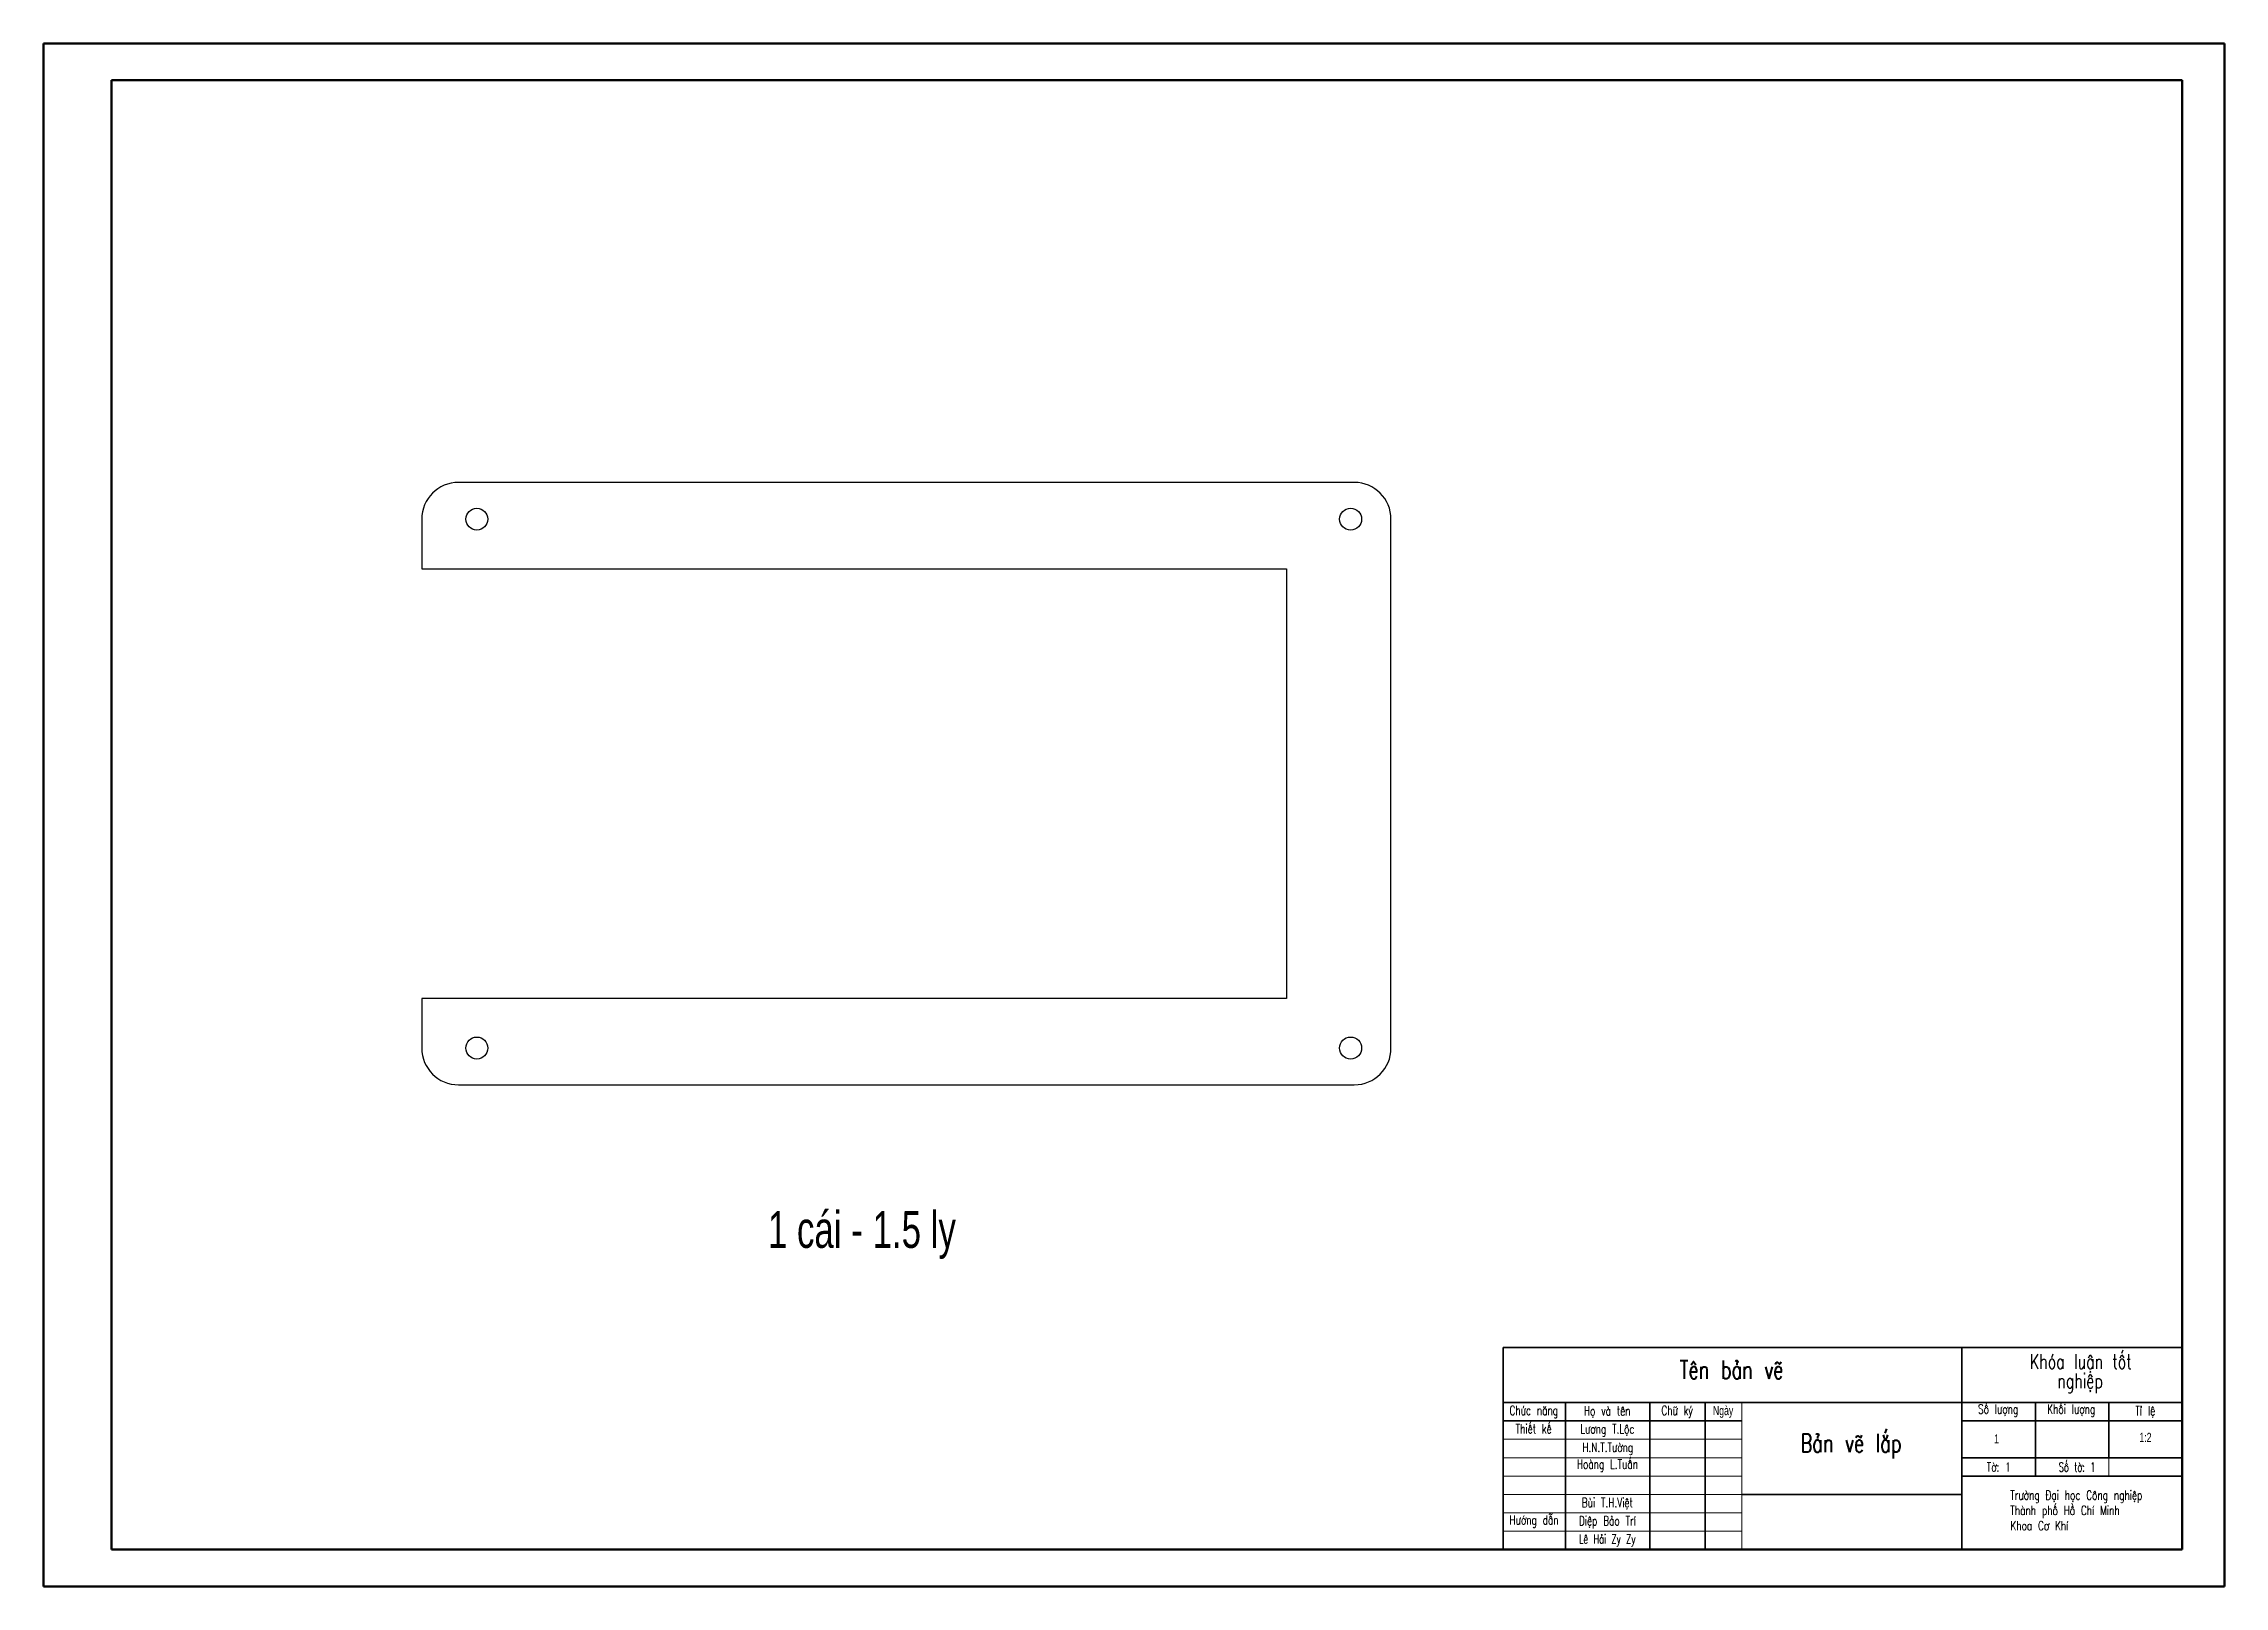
# Model space of a CAD drawing. Header units: millimetres. Extents: x 0 to 594, y 0 to 420.
import ezdxf

# ---------------------------------------------------------------- set-up
doc = ezdxf.new("R2010")
doc.units = ezdxf.units.MM
doc.styles.add('SLDTEXTSTYLE0', font='TXT', dxfattribs={"width": 0.710611, "bigfont": 'bigfont'})
doc.styles.add('SLDTEXTSTYLE1', font='TXT', dxfattribs={"width": 0.657958, "bigfont": 'bigfont'})
doc.styles.add('SLDTEXTSTYLE2', font='TXT', dxfattribs={"width": 0.710611})

msp = doc.modelspace()

# ---------------------------------------------------------------- linework, layer by layer
at = {"color": 7, "linetype": 'Continuous', "lineweight": 50}
for p, q in [((0, 420), (594, 420)), ((0, 420), (0, 0)), ((594, 420), (594, 0)), ((18.53, 410.03), (582.53, 410.03)), ((18.53, 410.03), (18.53, 10.03)), ((582.53, 410.03), (582.53, 10.03)), ((18.53, 10.03), (582.53, 10.03)), ((0, 0), (594, 0))]:
    msp.add_line(p, q, dxfattribs=at)
at = {"color": 7, "linetype": 'Continuous', "lineweight": 25}
for p, q in [((357, 300.54), (113, 300.54)), ((103, 290.54), (103, 277.04)), ((367, 146.54), (367, 290.54)), ((103, 277.04), (338.5, 277.04)), ((338.5, 277.04), (338.5, 160.04)), ((103, 160.04), (103, 146.54)), ((338.5, 160.04), (103, 160.04)), ((113, 136.54), (357, 136.54))]:
    msp.add_line(p, q, dxfattribs=at)
at = {"color": 7, "linetype": 'Continuous', "lineweight": 35}
for p, q in [((397.53, 65.03), (582.53, 65.03)), ((397.53, 10.03), (397.53, 65.03)), ((522.53, 65.03), (522.53, 10.03)), ((397.53, 50.03), (582.53, 50.03)), ((414.53, 10.03), (414.53, 50.03)), ((437.53, 10.03), (437.53, 50.03)), ((452.53, 10.03), (452.53, 50.03)), ((542.53, 50.03), (542.53, 30.03)), ((562.53, 50.03), (562.53, 35.03)), ((397.53, 45.03), (462.53, 45.03)), ((522.53, 45.03), (582.53, 45.03)), ((522.53, 35.03), (582.53, 35.03)), ((522.53, 30.03), (582.53, 30.03)), ((462.53, 25.03), (522.53, 25.03))]:
    msp.add_line(p, q, dxfattribs=at)
at = {"color": 7, "linetype": 'Continuous', "lineweight": 18}
for p, q in [((582.53, 65.03), (582.53, 50.03)), ((397.53, 50.03), (582.53, 50.03)), ((462.53, 10.03), (462.53, 50.03)), ((582.53, 50.03), (582.53, 45.03)), ((522.53, 45.03), (582.53, 45.03)), ((582.53, 45.03), (582.53, 40.03)), ((397.53, 40.03), (462.53, 40.03)), ((582.53, 40.03), (582.53, 35.03)), ((397.53, 35.03), (462.53, 35.03)), ((397.53, 30.03), (462.53, 30.03)), ((562.53, 35.03), (562.53, 30.03)), ((582.53, 35.03), (582.53, 30.03)), ((582.53, 30.03), (582.53, 25.03)), ((397.53, 25.03), (462.53, 25.03)), ((582.53, 25.03), (582.53, 20.03)), ((397.53, 20.03), (462.53, 20.03)), ((582.53, 20.03), (582.53, 15.03)), ((397.53, 15.03), (462.53, 15.03)), ((582.53, 15.03), (582.53, 10.03)), ((397.53, 10.03), (414.53, 10.03)), ((414.53, 10.03), (437.53, 10.03)), ((437.53, 10.03), (452.53, 10.03)), ((452.53, 10.03), (462.53, 10.03)), ((462.53, 10.03), (522.53, 10.03)), ((522.53, 10.03), (542.53, 10.03)), ((542.53, 10.03), (562.53, 10.03)), ((562.53, 10.03), (582.53, 10.03))]:
    msp.add_line(p, q, dxfattribs=at)
at = {"color": 7, "linetype": 'Continuous', "lineweight": 25}
for centre in [(118, 290.54), (356, 290.54), (118, 146.54), (356, 146.54)]:
    msp.add_circle(centre, 3, dxfattribs=at)
for centre, start, end in [((113, 290.54), 90, 180), ((357, 290.54), 0, 90), ((113, 146.54), 180, 270), ((357, 146.54), 270, 0)]:
    msp.add_arc(centre, 10, start, end, dxfattribs=at)

# ---------------------------------------------------------------- texts
at = {"insert": (197.27, 102.15), "char_height": 10, "attachment_point": 1, "style": 'SLDTEXTSTYLE2'}
msp.add_mtext_dynamic_manual_height_columns('1 cái - 1.5 ly', width=124.411, gutter_width=17.5, heights=[0], dxfattribs=at)
at = {"color": 7, "linetype": 'Continuous', "lineweight": 0}
for s, insert, char_height, attachment_point, style in [('Tên bản vẽ', (459.73, 61.47), 5, 2, 'SLDTEXTSTYLE0'), ('Khóa luận tốt', (554.86, 63.19), 4, 2, 'SLDTEXTSTYLE0'), ('nghiệp', (554.68, 57.94), 4, 2, 'SLDTEXTSTYLE0'), ('Chức năng', (405.9, 49.15), 2.5, 2, 'SLDTEXTSTYLE0'), ('Họ và tên', (425.9, 49.03), 2.5, 2, 'SLDTEXTSTYLE0'), ('Chữ ký', (444.94, 49.15), 2.5, 2, 'SLDTEXTSTYLE0'), ('Ngày', (457.46, 49.12), 2.5, 2, 'SLDTEXTSTYLE2'), ('Số lượng', (532.39, 49.51), 2.5, 2, 'SLDTEXTSTYLE0'), ('Khối lượng', (552.29, 49.51), 2.5, 2, 'SLDTEXTSTYLE0'), ('Tỉ lệ', (572.46, 49.06), 2.5, 2, 'SLDTEXTSTYLE0'), ('Thiết kế', (405.86, 44.14), 2.5, 2, 'SLDTEXTSTYLE0'), ('Lương T.Lộc', (425.94, 44.12), 2.5, 2, 'SLDTEXTSTYLE0'), ('Bản vẽ lắp', (492.29, 41.49), 5, 2, 'SLDTEXTSTYLE0'), ('1:2', (572.5, 41.8), 2.5, 2, 'SLDTEXTSTYLE2'), ('H.N.T.Tường', (426.04, 39.12), 2.5, 2, 'SLDTEXTSTYLE0'), ('1', (532.61, 41.41), 2.5, 3, 'SLDTEXTSTYLE2'), ('Hoàng L.Tuấn', (425.97, 34.51), 2.5, 2, 'SLDTEXTSTYLE0'), ('Tờ: 1', (532.54, 33.75), 2.5, 2, 'SLDTEXTSTYLE0'), ('Số tờ: 1', (553.88, 33.72), 2.5, 2, 'SLDTEXTSTYLE1'), ('Bùi T.H.Việt', (425.92, 24.06), 2.5, 2, 'SLDTEXTSTYLE0'), ('Trường Đại học Công nghiệp', (535.71, 26.08), 2.5, 1, 'SLDTEXTSTYLE0'), ('Hướng dẫn', (405.96, 19.31), 2.5, 2, 'SLDTEXTSTYLE0'), ('Diệp Bảo Trí', (425.95, 19.1), 2.5, 2, 'SLDTEXTSTYLE0'), ('Thành phố Hồ Chí Minh', (535.71, 21.93), 2.5, 1, 'SLDTEXTSTYLE0'), ('Lê Hải Zy Zy', (425.91, 14.15), 2.5, 2, 'SLDTEXTSTYLE1'), ('Khoa Cơ Khí', (535.71, 17.78), 2.5, 1, 'SLDTEXTSTYLE0')]:
    msp.add_mtext(s, dxfattribs=dict(at, insert=insert, char_height=char_height, attachment_point=attachment_point, style=style))

doc.saveas('drawing.dxf')
